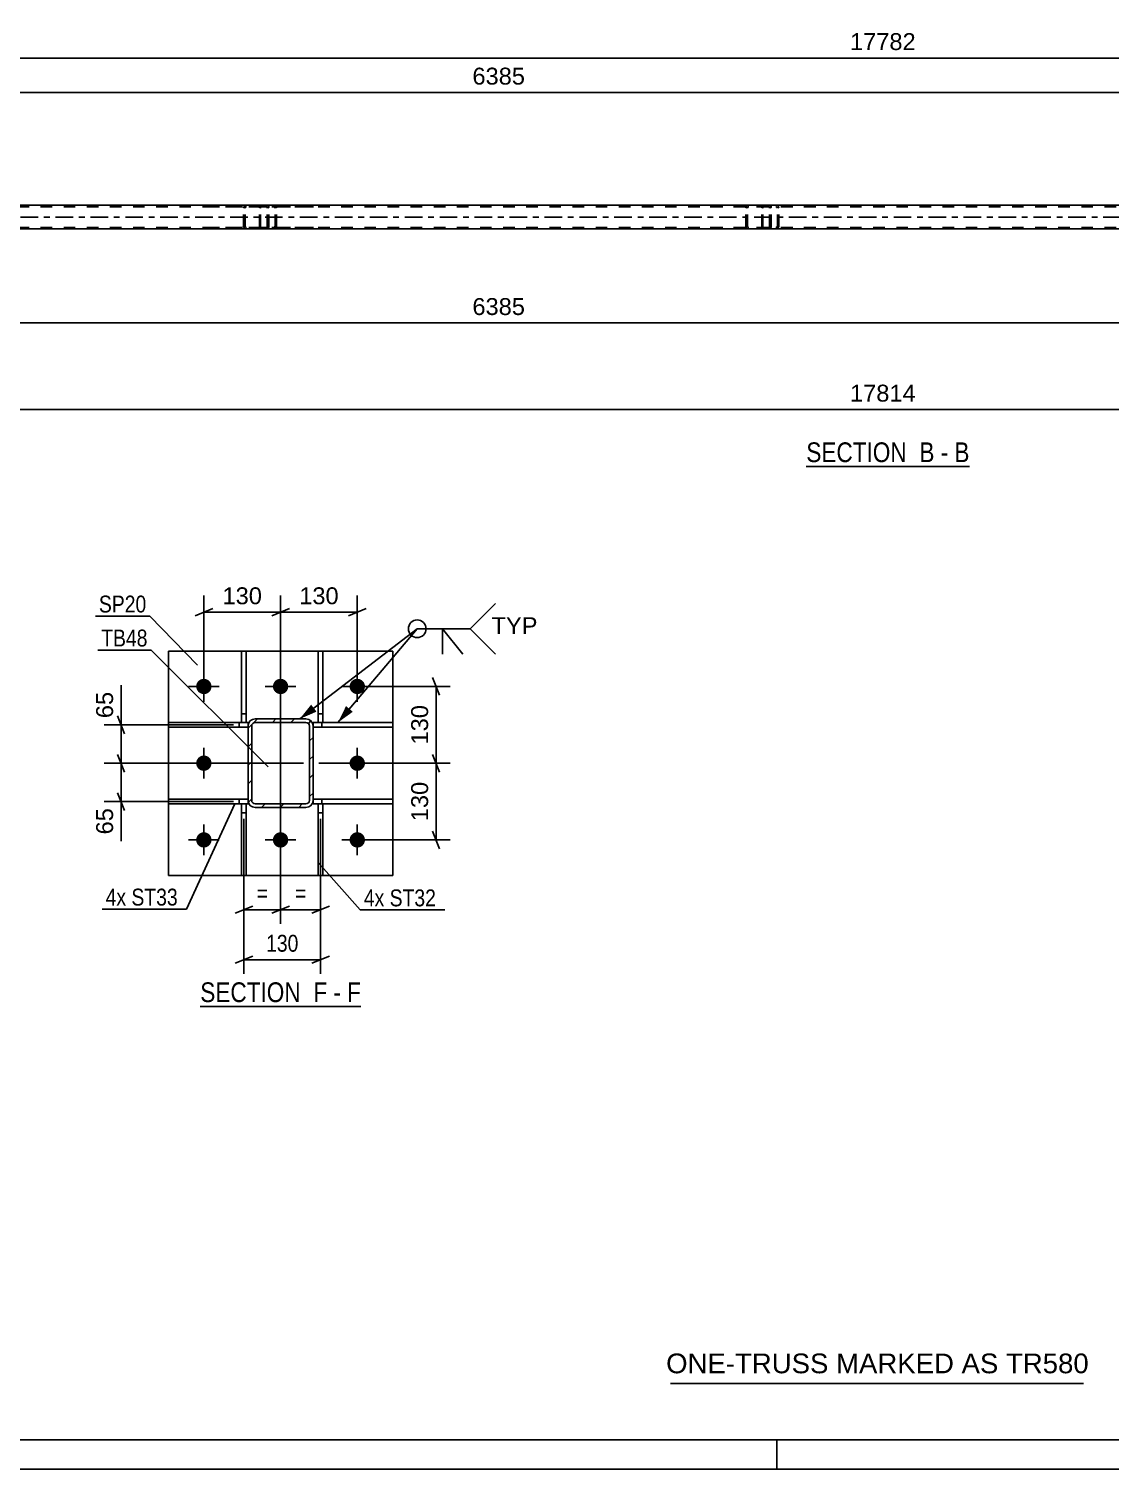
# Model space of a CAD drawing. Header units: millimetres. Extents: x -57 to 784, y -422 to 172.
# Drawn here: x 237.1 to 420.4, y -422.4 to -178.3 of the extents above; entities that cross this region are included whole.
import ezdxf

# ---------------------------------------------------------------- set-up
doc = ezdxf.new("R2010")
doc.units = ezdxf.units.MM
doc.linetypes.add('DXK_LINE_DOT2', pattern=[3.9198, 1.9599, -1.9599])
doc.linetypes.add('DXK_LINE_DOT3', pattern=[5.9187, 2.979, -0.9799, 0.9799, -0.9799])
doc.styles.add('Arial', font='ARIAL.TTF', dxfattribs={"height": 0.2})
doc.styles.add('Arial Narrow', font='ARIALN.TTF', dxfattribs={"height": 0.2})

# ---------------------------------------------------------------- blocks, each defined once
blk = doc.blocks.new('Unknown-122572029-50 - 1232')
at = {"color": 6, "linetype": 'Continuous'}
blk.add_line((266.18, -343.97), (293.4, -343.97), dxfattribs=at)
at = {"color": 0, "linetype": 'Continuous'}
blk.add_wipeout([(284.29, -343.22), (284.29, -339.72), (266.18, -339.72), (266.18, -343.22)], dxfattribs=at)
at = {"color": 7, "linetype": 'Continuous', "style": 'Arial Narrow'}
blk.add_text('SECTION ', height=3.34, dxfattribs=at).set_placement((266.18, -343.22))
at = {"color": 0, "linetype": 'Continuous'}
blk.add_wipeout([(287.68, -343.22), (287.68, -339.72), (285.34, -339.72), (285.34, -343.22)], dxfattribs=at)
blk.add_wipeout([(290.01, -343.22), (290.01, -339.72), (288.73, -339.72), (288.73, -343.22)], dxfattribs=at)
at = {"color": 7, "linetype": 'Continuous', "style": 'Arial Narrow'}
for s, p in [('F', (285.34, -343.22)), ('-', (288.73, -343.22))]:
    blk.add_text(s, height=3.34, dxfattribs=at).set_placement(p)
at = {"color": 0, "linetype": 'Continuous'}
blk.add_wipeout([(293.4, -343.22), (293.4, -339.72), (291.06, -339.72), (291.06, -343.22)], dxfattribs=at)
at = {"color": 7, "linetype": 'Continuous', "style": 'Arial Narrow'}
blk.add_text('F', height=3.34, dxfattribs=at).set_placement((291.06, -343.22))
blk = doc.blocks.new('Unknown-122572029-1115')
at = {"color": 5, "linetype": 'Continuous'}
for p, q in [((-52.11, -417.36), (778.89, -417.36)), ((363.89, -422.36), (363.89, -417.36)), ((-57.11, -422.36), (783.89, -422.36))]:
    blk.add_line(p, q, dxfattribs=at)
blk = doc.blocks.new('Unknown-122572029-17 - 2690')
at = {"color": 6, "linetype": 'Continuous'}
blk.add_line((368.89, -252.49), (396.54, -252.49), dxfattribs=at)
at = {"color": 0, "linetype": 'Continuous'}
blk.add_wipeout([(387, -251.74), (387, -248.24), (368.89, -248.24), (368.89, -251.74)], dxfattribs=at)
at = {"color": 7, "linetype": 'Continuous', "style": 'Arial Narrow'}
blk.add_text('SECTION ', height=3.34, dxfattribs=at).set_placement((368.89, -251.74))
at = {"color": 0, "linetype": 'Continuous'}
blk.add_wipeout([(390.61, -251.74), (390.61, -248.24), (388.05, -248.24), (388.05, -251.74)], dxfattribs=at)
at = {"color": 7, "linetype": 'Continuous', "style": 'Arial Narrow'}
blk.add_text('B', height=3.34, dxfattribs=at).set_placement((388.05, -251.74))
at = {"color": 0, "linetype": 'Continuous'}
blk.add_wipeout([(392.93, -251.74), (392.93, -248.24), (391.66, -248.24), (391.66, -251.74)], dxfattribs=at)
at = {"color": 7, "linetype": 'Continuous', "style": 'Arial Narrow'}
blk.add_text('-', height=3.34, dxfattribs=at).set_placement((391.66, -251.74))
at = {"color": 0, "linetype": 'Continuous'}
blk.add_wipeout([(396.54, -251.74), (396.54, -248.24), (393.98, -248.24), (393.98, -251.74)], dxfattribs=at)
at = {"color": 7, "linetype": 'Continuous', "style": 'Arial Narrow'}
blk.add_text('B', height=3.34, dxfattribs=at).set_placement((393.98, -251.74))
blk = doc.blocks.new('Part-122572029-1413 - 1232')
at = {"color": 2, "linetype": 'Continuous'}
for p, q in [((298.79, -308.85), (285.29, -308.85)), ((285.29, -309.65), (285.29, -309.04)), ((298.79, -309.65), (285.29, -309.65)), ((298.79, -308.85), (298.79, -309.65))]:
    blk.add_line(p, q, dxfattribs=at)
at = {"color": 7, "linetype": 'DXK_LINE_DOT2'}
for p, q in [((285.29, -309.04), (285.29, -308.85)), ((286.79, -309.65), (286.79, -308.85))]:
    blk.add_line(p, q, dxfattribs=at)
blk = doc.blocks.new('Part-122572029-1462 - 1232')
at = {"color": 2, "linetype": 'Continuous'}
for p, q in [((273.17, -321.75), (273.17, -309.66)), ((273.17, -309.66), (273.97, -309.66)), ((273.97, -309.66), (273.97, -321.75)), ((273.97, -321.75), (273.17, -321.75))]:
    blk.add_line(p, q, dxfattribs=at)
at = {"color": 7, "linetype": 'DXK_LINE_DOT2'}
blk.add_line((273.17, -311.16), (273.97, -311.16), dxfattribs=at)
blk = doc.blocks.new('Bolt-122572029-1277 - 1232')
at = {"linetype": 'Continuous'}
for points in [[(268.09, -289.75, -1), (265.49, -289.75, -1)], [(281.09, -289.75, -1), (278.49, -289.75, -1)], [(294.09, -289.75, -1), (291.49, -289.75, -1)], [(268.09, -302.75, -1), (265.49, -302.75, -1)], [(294.09, -302.75, -1), (291.49, -302.75, -1)], [(268.09, -315.75, -1), (265.49, -315.75, -1)], [(281.09, -315.75, -1), (278.49, -315.75, -1)], [(294.09, -315.75, -1), (291.49, -315.75, -1)]]:
    blk.add_hatch(color=1, dxfattribs=at).paths.add_polyline_path(points)
at = {"color": 1, "linetype": 'Continuous'}
for p, q in [((266.79, -287.15), (266.79, -292.35)), ((279.79, -287.15), (279.79, -292.35)), ((292.79, -287.15), (292.79, -292.35)), ((264.19, -289.75), (269.39, -289.75)), ((277.19, -289.75), (282.39, -289.75)), ((290.19, -289.75), (295.39, -289.75)), ((266.79, -300.15), (266.79, -305.35)), ((292.79, -300.15), (292.79, -305.35)), ((264.19, -302.75), (269.39, -302.75)), ((290.19, -302.75), (295.39, -302.75)), ((266.79, -313.15), (266.79, -318.35)), ((279.79, -313.15), (279.79, -318.35)), ((292.79, -313.15), (292.79, -318.35)), ((264.19, -315.75), (269.39, -315.75)), ((277.19, -315.75), (282.39, -315.75)), ((290.19, -315.75), (295.39, -315.75))]:
    blk.add_line(p, q, dxfattribs=at)
blk = doc.blocks.new('Part-122572029-1467 - 1232')
at = {"color": 2, "linetype": 'Continuous'}
for p, q in [((286.17, -295.86), (286.17, -283.75)), ((286.17, -283.75), (286.97, -283.75)), ((286.97, -283.75), (286.97, -295.86)), ((286.97, -295.86), (286.17, -295.86))]:
    blk.add_line(p, q, dxfattribs=at)
at = {"color": 7, "linetype": 'DXK_LINE_DOT2'}
blk.add_line((286.17, -294.36), (286.97, -294.36), dxfattribs=at)
blk = doc.blocks.new('Part-122572029-1403 - 1232')
at = {"color": 2, "linetype": 'Continuous'}
for p, q in [((260.79, -308.85), (274.29, -308.85)), ((260.79, -308.85), (260.79, -309.65)), ((274.29, -309.65), (260.79, -309.65)), ((274.29, -309.65), (274.29, -309.05))]:
    blk.add_line(p, q, dxfattribs=at)
at = {"color": 7, "linetype": 'DXK_LINE_DOT2'}
for p, q in [((272.79, -309.65), (272.79, -308.85)), ((274.29, -308.85), (274.29, -309.05))]:
    blk.add_line(p, q, dxfattribs=at)
blk = doc.blocks.new('Part-122572029-1472 - 1232')
at = {"color": 2, "linetype": 'Continuous'}
for p, q in [((273.17, -295.86), (273.17, -283.75)), ((273.17, -283.75), (273.97, -283.75)), ((273.97, -283.75), (273.97, -295.86)), ((273.97, -295.86), (273.17, -295.86))]:
    blk.add_line(p, q, dxfattribs=at)
at = {"color": 7, "linetype": 'DXK_LINE_DOT2'}
blk.add_line((273.17, -294.36), (273.97, -294.36), dxfattribs=at)
blk = doc.blocks.new('Part-122572029-1408 - 1232')
at = {"color": 2, "linetype": 'Continuous'}
for p, q in [((260.79, -296.65), (260.79, -295.85)), ((273.17, -295.85), (260.79, -295.85)), ((274.29, -296.65), (260.79, -296.65)), ((274.29, -295.85), (273.97, -295.85)), ((274.29, -296.45), (274.29, -295.85))]:
    blk.add_line(p, q, dxfattribs=at)
at = {"color": 7, "linetype": 'DXK_LINE_DOT2'}
for p, q in [((272.79, -296.65), (272.79, -295.85)), ((273.97, -295.85), (273.17, -295.85)), ((274.29, -296.45), (274.29, -296.65))]:
    blk.add_line(p, q, dxfattribs=at)
blk = doc.blocks.new('Part-122572029-1384 - 1232')
at = {"color": 2, "linetype": 'Continuous'}
for p, q in [((298.79, -283.75), (260.79, -283.75)), ((260.79, -321.75), (260.79, -283.75)), ((298.79, -283.75), (298.79, -321.75)), ((298.79, -321.75), (260.79, -321.75))]:
    blk.add_line(p, q, dxfattribs=at)
blk = doc.blocks.new('Part-122572029-1418 - 1232')
at = {"color": 2, "linetype": 'Continuous'}
for p, q in [((285.29, -295.85), (285.29, -296.45)), ((286.17, -295.85), (285.29, -295.85)), ((298.79, -296.65), (285.29, -296.65)), ((298.79, -295.85), (286.97, -295.85)), ((298.79, -295.85), (298.79, -296.65))]:
    blk.add_line(p, q, dxfattribs=at)
at = {"color": 7, "linetype": 'DXK_LINE_DOT2'}
for p, q in [((285.29, -296.45), (285.29, -296.65)), ((286.97, -295.85), (286.17, -295.85)), ((286.79, -296.65), (286.79, -295.85))]:
    blk.add_line(p, q, dxfattribs=at)
blk = doc.blocks.new('Part-122572029-1442 - 1232')
at = {"linetype": 'Continuous'}
h = blk.add_hatch(dxfattribs=at)
h.set_pattern_fill('', scale=0.7, style=0, pattern_type=0)
h.set_pattern_definition([(45, (284.938, -295.5994), (-1.57154, 1.57154), [])])
h.paths.add_polyline_path([(285.2, -295.99), (284.94, -295.6), (284.55, -295.34), (284.09, -295.25), (275.49, -295.25), (275.03, -295.34), (274.64, -295.6), (274.38, -295.99), (274.29, -296.45), (274.29, -309.05), (274.38, -309.51), (274.64, -309.9), (275.03, -310.16), (275.49, -310.25), (284.09, -310.25), (284.55, -310.16), (284.94, -309.9), (285.2, -309.51), (285.29, -309.05), (285.29, -296.45)])
h.paths.add_polyline_path([(284.69, -309.05), (284.64, -309.28), (284.51, -309.47), (284.32, -309.6), (284.09, -309.65), (275.49, -309.65), (275.26, -309.6), (275.07, -309.47), (274.94, -309.28), (274.89, -309.05), (274.89, -296.45), (274.94, -296.22), (275.07, -296.02), (275.26, -295.89), (275.49, -295.85), (284.09, -295.85), (284.32, -295.89), (284.51, -296.02), (284.64, -296.22), (284.69, -296.45)])
at = {"color": 7, "linetype": 'DXK_LINE_DOT2'}
for p, q in [((275.03, -295.34), (275.49, -295.25)), ((275.49, -295.25), (284.09, -295.25)), ((284.09, -295.25), (284.55, -295.34)), ((274.29, -296.45), (274.38, -295.99)), ((274.29, -296.45), (274.29, -309.05)), ((274.94, -296.22), (274.89, -296.45)), ((274.89, -309.05), (274.89, -296.45)), ((275.07, -296.02), (274.94, -296.22)), ((275.26, -295.89), (275.07, -296.02)), ((275.49, -295.85), (275.26, -295.89)), ((284.09, -295.85), (275.49, -295.85)), ((284.32, -295.89), (284.09, -295.85)), ((284.51, -296.02), (284.32, -295.89)), ((284.64, -296.22), (284.51, -296.02)), ((284.69, -296.45), (284.64, -296.22)), ((284.69, -309.05), (284.69, -296.45)), ((285.2, -295.99), (285.29, -296.45)), ((285.29, -296.45), (285.29, -309.05)), ((274.38, -309.51), (274.29, -309.05)), ((274.89, -309.05), (274.94, -309.28)), ((274.94, -309.28), (275.07, -309.47)), ((275.07, -309.47), (275.26, -309.6)), ((275.26, -309.6), (275.49, -309.65)), ((275.49, -309.65), (284.09, -309.65)), ((284.09, -309.65), (284.32, -309.6)), ((284.32, -309.6), (284.51, -309.47)), ((284.51, -309.47), (284.64, -309.28)), ((284.64, -309.28), (284.69, -309.05)), ((285.29, -309.05), (285.2, -309.51)), ((275.49, -310.25), (275.03, -310.16)), ((275.49, -310.25), (284.09, -310.25)), ((284.55, -310.16), (284.09, -310.25))]:
    blk.add_line(p, q, dxfattribs=at)
at = {"color": 2, "linetype": 'Continuous'}
for p, q in [((275.49, -295.25), (275.03, -295.34)), ((275.49, -295.25), (284.09, -295.25)), ((284.55, -295.34), (284.09, -295.25)), ((274.38, -295.99), (274.29, -296.45)), ((274.29, -309.05), (274.29, -296.45)), ((274.89, -296.45), (274.94, -296.22)), ((274.89, -309.05), (274.89, -296.45)), ((274.94, -296.22), (275.07, -296.02)), ((275.07, -296.02), (275.26, -295.89)), ((275.26, -295.89), (275.49, -295.85)), ((275.49, -295.85), (284.09, -295.85)), ((284.09, -295.85), (284.32, -295.89)), ((284.32, -295.89), (284.51, -296.02)), ((284.51, -296.02), (284.64, -296.22)), ((284.64, -296.22), (284.69, -296.45)), ((284.69, -309.05), (284.69, -296.45)), ((285.29, -296.45), (285.2, -295.99)), ((285.29, -309.05), (285.29, -296.45)), ((274.29, -309.05), (274.38, -309.51)), ((274.94, -309.28), (274.89, -309.05)), ((275.07, -309.47), (274.94, -309.28)), ((275.26, -309.6), (275.07, -309.47)), ((275.49, -309.65), (275.26, -309.6)), ((275.49, -309.65), (284.09, -309.65)), ((284.32, -309.6), (284.09, -309.65)), ((284.51, -309.47), (284.32, -309.6)), ((284.64, -309.28), (284.51, -309.47)), ((284.69, -309.05), (284.64, -309.28)), ((285.2, -309.51), (285.29, -309.05)), ((275.03, -310.16), (275.49, -310.25)), ((275.49, -310.25), (284.09, -310.25)), ((284.09, -310.25), (284.55, -310.16))]:
    blk.add_line(p, q, dxfattribs=at)
at = {"color": 7, "linetype": 'DXK_LINE_DOT3'}
blk.add_line((279.79, -302.75), (279.79, -302.75), dxfattribs=at)
at = {"color": 7, "linetype": 'DXK_LINE_DOT2'}
for centre, start, end in [((275.49, -296.45), 112.5, 157.5), ((284.09, -296.45), 22.5, 67.5), ((275.49, -309.05), 202.5, 247.5), ((284.09, -309.05), 292.5, 337.5)]:
    blk.add_arc(centre, 1.2, start, end, dxfattribs=at)
at = {"color": 2, "linetype": 'Continuous'}
for centre, start, end in [((275.49, -296.45), 112.5, 157.5), ((284.09, -296.45), 22.5, 67.5), ((275.49, -309.05), 202.5, 247.5), ((284.09, -309.05), 292.5, 337.5)]:
    blk.add_arc(centre, 1.2, start, end, dxfattribs=at)
blk = doc.blocks.new('Part-122572029-1457 - 1232')
at = {"color": 2, "linetype": 'Continuous'}
for p, q in [((286.17, -321.75), (286.17, -309.66)), ((286.17, -309.66), (286.97, -309.66)), ((286.97, -309.66), (286.97, -321.75)), ((286.97, -321.75), (286.17, -321.75))]:
    blk.add_line(p, q, dxfattribs=at)
at = {"color": 7, "linetype": 'DXK_LINE_DOT2'}
blk.add_line((286.17, -311.16), (286.97, -311.16), dxfattribs=at)
blk = doc.blocks.new('Part-122572029-2779 - 2690')
at = {"color": 7, "linetype": 'DXK_LINE_DOT2'}
for p, q in [((362.41, -208.23), (351.27, -208.23)), ((362.41, -208.47), (351.27, -208.47)), ((358.7, -208.53), (358.66, -208.71)), ((358.66, -211.75), (358.66, -208.71)), ((358.92, -208.71), (358.93, -208.62)), ((358.92, -211.75), (358.92, -208.71)), ((358.93, -208.62), (358.99, -208.54)), ((359.17, -208.23), (358.98, -208.27)), ((358.99, -208.54), (359.07, -208.49)), ((359.07, -208.49), (359.17, -208.47)), ((362.6, -208.27), (362.41, -208.23)), ((362.41, -208.47), (362.5, -208.49)), ((362.5, -208.49), (362.59, -208.54)), ((362.59, -208.54), (362.64, -208.62)), ((362.64, -208.62), (362.66, -208.71)), ((362.66, -211.75), (362.66, -208.71)), ((362.92, -208.71), (362.88, -208.53)), ((362.92, -211.75), (362.92, -208.71)), ((362.41, -211.99), (351.27, -211.99)), ((362.41, -212.23), (351.27, -212.23)), ((358.66, -211.75), (358.7, -211.93)), ((358.93, -211.84), (358.92, -211.75)), ((358.99, -211.92), (358.93, -211.84)), ((358.98, -212.19), (359.17, -212.23)), ((359.07, -211.97), (358.99, -211.92)), ((359.17, -211.99), (359.07, -211.97)), ((362.5, -211.97), (362.41, -211.99)), ((362.41, -212.23), (362.6, -212.19)), ((362.59, -211.92), (362.5, -211.97)), ((362.64, -211.84), (362.59, -211.92)), ((362.66, -211.75), (362.64, -211.84)), ((362.88, -211.93), (362.92, -211.75))]:
    blk.add_line(p, q, dxfattribs=at)
for centre, start, end in [((359.15, -208.73), 110.7583, 155.68), ((362.43, -208.73), 24.32, 69.2417), ((359.15, -211.73), 204.32, 249.2417), ((362.43, -211.73), 290.7583, 335.68)]:
    blk.add_arc(centre, 0.496, start, end, dxfattribs=at)
blk = doc.blocks.new('Part-122572029-2722 - 2690')
at = {"color": 7, "linetype": 'DXK_LINE_DOT2'}
for p, q in [((711.45, -208.47), (52.25, -208.47)), ((711.45, -211.99), (52.25, -211.99))]:
    blk.add_line(p, q, dxfattribs=at)
at = {"color": 2, "linetype": 'Continuous'}
for p, q in [((443.65, -208.23), (194.25, -208.23)), ((443.65, -212.23), (194.25, -212.23))]:
    blk.add_line(p, q, dxfattribs=at)
at = {"color": 7, "linetype": 'DXK_LINE_DOT3'}
blk.add_line((52.25, -210.23), (711.45, -210.23), dxfattribs=at)
blk = doc.blocks.new('Part-122572029-2780 - 2690')
at = {"color": 7, "linetype": 'DXK_LINE_DOT2'}
for p, q in [((276.26, -208.53), (276.24, -208.71)), ((276.24, -211.75), (276.24, -208.71)), ((276.31, -208.37), (276.26, -208.53)), ((276.4, -208.27), (276.31, -208.37)), ((276.37, -208.71), (276.38, -208.62)), ((276.37, -211.75), (276.37, -208.71)), ((276.38, -208.62), (276.41, -208.54)), ((276.51, -208.23), (276.4, -208.27)), ((276.41, -208.54), (276.45, -208.49)), ((276.45, -208.49), (276.51, -208.47)), ((285.37, -208.23), (276.51, -208.23)), ((285.37, -208.47), (276.51, -208.47)), ((277.78, -208.47), (277.78, -208.23)), ((278.79, -208.27), (278.6, -208.23)), ((278.6, -208.47), (278.69, -208.49)), ((278.69, -208.49), (278.78, -208.54)), ((278.78, -208.54), (278.83, -208.62)), ((278.83, -208.62), (278.85, -208.71)), ((278.85, -211.75), (278.85, -208.71)), ((279.1, -208.71), (279.06, -208.53)), ((279.1, -211.75), (279.1, -208.71)), ((276.24, -211.75), (276.26, -211.93)), ((276.26, -211.93), (276.31, -212.09)), ((276.31, -212.09), (276.4, -212.19)), ((276.38, -211.84), (276.37, -211.75)), ((276.41, -211.92), (276.38, -211.84)), ((276.4, -212.19), (276.51, -212.23)), ((276.45, -211.97), (276.41, -211.92)), ((276.51, -211.99), (276.45, -211.97)), ((285.37, -211.99), (276.51, -211.99)), ((285.37, -212.23), (276.51, -212.23)), ((277.78, -212.19), (277.78, -211.99)), ((277.78, -212.23), (277.78, -212.19)), ((278.69, -211.97), (278.6, -211.99)), ((278.6, -212.23), (278.79, -212.19)), ((278.78, -211.92), (278.69, -211.97)), ((278.83, -211.84), (278.78, -211.92)), ((278.85, -211.75), (278.83, -211.84)), ((279.06, -211.93), (279.1, -211.75))]:
    blk.add_line(p, q, dxfattribs=at)
for centre, start, end in [((278.61, -208.72), 23.8494, 68.8059), ((278.61, -211.73), 291.1941, 336.1506)]:
    blk.add_arc(centre, 0.492, start, end, dxfattribs=at)
blk = doc.blocks.new('Part-122572029-2962 - 2690')
at = {"color": 7, "linetype": 'DXK_LINE_DOT2'}
for p, q in [((361.39, -208.53), (361.37, -208.71)), ((361.37, -211.75), (361.37, -208.71)), ((361.45, -208.37), (361.39, -208.53)), ((361.54, -208.27), (361.45, -208.37)), ((361.51, -208.71), (361.52, -208.62)), ((361.51, -211.75), (361.51, -208.71)), ((361.52, -208.62), (361.54, -208.54)), ((361.64, -208.23), (361.54, -208.27)), ((361.54, -208.54), (361.59, -208.49)), ((361.59, -208.49), (361.64, -208.47)), ((370.5, -208.23), (361.64, -208.23)), ((370.5, -208.47), (361.64, -208.47)), ((362.92, -208.47), (362.92, -208.23)), ((363.92, -208.27), (363.73, -208.23)), ((363.73, -208.47), (363.83, -208.49)), ((363.83, -208.49), (363.91, -208.54)), ((363.91, -208.54), (363.96, -208.62)), ((363.96, -208.62), (363.98, -208.71)), ((363.98, -211.75), (363.98, -208.71)), ((364.23, -208.71), (364.2, -208.53)), ((364.23, -211.75), (364.23, -208.71)), ((361.37, -211.75), (361.39, -211.93)), ((361.39, -211.93), (361.45, -212.09)), ((361.45, -212.09), (361.54, -212.19)), ((361.52, -211.84), (361.51, -211.75)), ((361.54, -211.92), (361.52, -211.84)), ((361.59, -211.97), (361.54, -211.92)), ((361.54, -212.19), (361.64, -212.23)), ((361.64, -211.99), (361.59, -211.97)), ((370.5, -211.99), (361.64, -211.99)), ((370.5, -212.23), (361.64, -212.23)), ((362.92, -212.19), (362.92, -211.99)), ((362.92, -212.23), (362.92, -212.19)), ((363.83, -211.97), (363.73, -211.99)), ((363.73, -212.23), (363.92, -212.19)), ((363.91, -211.92), (363.83, -211.97)), ((363.96, -211.84), (363.91, -211.92)), ((363.98, -211.75), (363.96, -211.84)), ((364.2, -211.93), (364.23, -211.75))]:
    blk.add_line(p, q, dxfattribs=at)
for centre, start, end in [((363.75, -208.72), 23.8494, 68.8059), ((363.75, -211.73), 291.1941, 336.1506)]:
    blk.add_arc(centre, 0.492, start, end, dxfattribs=at)
blk = doc.blocks.new('Part-122572029-2966 - 2690')
at = {"color": 7, "linetype": 'DXK_LINE_DOT2'}
for p, q in [((277.27, -208.23), (266.13, -208.23)), ((277.27, -208.47), (266.13, -208.47)), ((273.56, -208.53), (273.53, -208.71)), ((273.53, -211.75), (273.53, -208.71)), ((273.78, -208.71), (273.8, -208.62)), ((273.78, -211.75), (273.78, -208.71)), ((273.8, -208.62), (273.86, -208.54)), ((274.04, -208.23), (273.84, -208.27)), ((273.86, -208.54), (273.94, -208.49)), ((273.94, -208.49), (274.04, -208.47)), ((277.47, -208.27), (277.27, -208.23)), ((277.27, -208.47), (277.37, -208.49)), ((277.37, -208.49), (277.45, -208.54)), ((277.45, -208.54), (277.51, -208.62)), ((277.51, -208.62), (277.53, -208.71)), ((277.53, -211.75), (277.53, -208.71)), ((277.78, -208.71), (277.74, -208.53)), ((277.78, -211.75), (277.78, -208.71)), ((277.27, -211.99), (266.13, -211.99)), ((277.27, -212.23), (266.13, -212.23)), ((273.53, -211.75), (273.56, -211.93)), ((273.8, -211.84), (273.78, -211.75)), ((273.86, -211.92), (273.8, -211.84)), ((273.84, -212.19), (274.04, -212.23)), ((273.94, -211.97), (273.86, -211.92)), ((274.04, -211.99), (273.94, -211.97)), ((277.37, -211.97), (277.27, -211.99)), ((277.27, -212.23), (277.47, -212.19)), ((277.45, -211.92), (277.37, -211.97)), ((277.51, -211.84), (277.45, -211.92)), ((277.53, -211.75), (277.51, -211.84)), ((277.74, -211.93), (277.78, -211.75))]:
    blk.add_line(p, q, dxfattribs=at)
for centre, start, end in [((274.02, -208.73), 110.7583, 155.68), ((277.29, -208.73), 24.32, 69.2417), ((274.02, -211.73), 204.32, 249.2417), ((277.29, -211.73), 290.7583, 335.68)]:
    blk.add_arc(centre, 0.496, start, end, dxfattribs=at)
blk = doc.blocks.new('StraightDimension-122572029-1520 - 1232')
at = {"color": 7, "linetype": 'Continuous'}
for p, q in [((279.79, -303.75), (279.79, -329.97)), ((273.57, -312.16), (273.57, -329.97)), ((272.07, -328.17), (275.07, -326.97)), ((281.29, -326.97), (278.29, -328.17)), ((273.57, -327.57), (279.79, -327.57))]:
    blk.add_line(p, q, dxfattribs=at)
at = {"color": 0}
blk.add_wipeout([(278.24, -326.82), (278.24, -322.62), (275.12, -322.62), (275.12, -326.82)], dxfattribs=at)
at = {"color": 3, "style": 'Arial Narrow'}
blk.add_text('=', height=2.86, dxfattribs=at).set_placement((275.72, -326.22))
blk = doc.blocks.new('StraightDimension-122572029-1498 - 1232')
at = {"color": 7, "linetype": 'Continuous'}
for p, q in [((279.79, -303.75), (279.79, -329.97)), ((286.57, -312.16), (286.57, -329.97)), ((278.29, -328.17), (281.29, -326.97)), ((288.07, -326.97), (285.07, -328.17)), ((279.79, -327.57), (286.57, -327.57))]:
    blk.add_line(p, q, dxfattribs=at)
at = {"color": 0}
blk.add_wipeout([(284.74, -326.82), (284.74, -322.62), (281.62, -322.62), (281.62, -326.82)], dxfattribs=at)
at = {"color": 3, "style": 'Arial Narrow'}
blk.add_text('=', height=2.86, dxfattribs=at).set_placement((282.22, -326.22))
blk = doc.blocks.new('StraightDimension-122572029-1533 - 1232')
at = {"color": 7, "linetype": 'Continuous'}
for p, q in [((273.57, -312.16), (273.57, -338.44)), ((286.57, -312.16), (286.57, -338.44)), ((275.07, -335.44), (272.07, -336.64)), ((273.57, -336.04), (286.57, -336.04)), ((285.07, -336.64), (288.07, -335.44))]:
    blk.add_line(p, q, dxfattribs=at)
at = {"color": 0}
blk.add_wipeout([(283.42, -335.29), (283.42, -331.09), (276.73, -331.09), (276.73, -335.29)], dxfattribs=at)
at = {"color": 3, "style": 'Arial Narrow'}
blk.add_text('130', height=2.863, dxfattribs=at).set_placement((277.33, -334.69))
blk = doc.blocks.new('StraightDimension-122572029-1538 - 1232')
at = {"color": 7, "linetype": 'Continuous'}
for p, q in [((252.15, -301.25), (253.35, -304.25)), ((283.69, -302.75), (249.9, -302.75)), ((252.75, -309.25), (252.75, -302.75)), ((271.79, -309.25), (249.9, -309.25)), ((253.35, -310.75), (252.15, -307.75))]:
    blk.add_line(p, q, dxfattribs=at)
at = {"color": 0}
blk.add_wipeout([(252, -309.77), (247.8, -309.77), (247.8, -315.42), (252, -315.42)], dxfattribs=at)
at = {"color": 7, "linetype": 'Continuous'}
blk.add_line((252.75, -309.25), (252.75, -315.94), dxfattribs=at)
blk.add_line((252.75, -309.25), (252.75, -315.94), dxfattribs=at)
at = {"color": 3, "style": 'Arial'}
blk.add_text('65', height=2.865, rotation=90.0002, dxfattribs=at).set_placement((251.4, -314.82))
blk = doc.blocks.new('StraightDimension-122572029-1549 - 1232')
at = {"color": 7, "linetype": 'Continuous'}
for p, q in [((252.15, -294.75), (253.35, -297.75)), ((271.79, -296.25), (249.9, -296.25)), ((252.75, -302.75), (252.75, -296.25)), ((253.35, -304.25), (252.15, -301.25)), ((283.69, -302.75), (249.9, -302.75))]:
    blk.add_line(p, q, dxfattribs=at)
at = {"color": 0}
blk.add_wipeout([(252, -290.07), (247.8, -290.07), (247.8, -295.72), (252, -295.72)], dxfattribs=at)
at = {"color": 7, "linetype": 'Continuous'}
blk.add_line((252.75, -296.25), (252.75, -289.55), dxfattribs=at)
blk.add_line((252.75, -296.25), (252.75, -289.55), dxfattribs=at)
at = {"color": 3, "style": 'Arial'}
blk.add_text('65', height=2.865, rotation=90.0002, dxfattribs=at).set_placement((251.4, -295.12))
blk = doc.blocks.new('StraightDimension-122572029-1558 - 1232')
at = {"color": 7, "linetype": 'Continuous'}
for p, q in [((266.79, -288.75), (266.79, -274.32)), ((279.79, -308.65), (279.79, -274.32)), ((268.29, -276.57), (265.29, -277.77)), ((266.79, -277.17), (279.79, -277.17)), ((278.29, -277.77), (281.29, -276.57))]:
    blk.add_line(p, q, dxfattribs=at)
at = {"color": 0}
blk.add_wipeout([(277.22, -276.42), (277.22, -272.22), (269.35, -272.22), (269.35, -276.42)], dxfattribs=at)
at = {"color": 3, "style": 'Arial'}
blk.add_text('130', height=2.865, dxfattribs=at).set_placement((269.95, -275.82))
blk = doc.blocks.new('StraightDimension-122572029-1572 - 1232')
at = {"color": 7, "linetype": 'Continuous'}
for p, q in [((279.79, -308.65), (279.79, -274.32)), ((292.79, -288.75), (292.79, -274.32)), ((281.29, -276.57), (278.29, -277.77)), ((279.79, -277.17), (292.79, -277.17)), ((291.29, -277.77), (294.29, -276.57))]:
    blk.add_line(p, q, dxfattribs=at)
at = {"color": 0}
blk.add_wipeout([(290.22, -276.42), (290.22, -272.22), (282.35, -272.22), (282.35, -276.42)], dxfattribs=at)
at = {"color": 3, "style": 'Arial'}
blk.add_text('130', height=2.865, dxfattribs=at).set_placement((282.95, -275.82))
blk = doc.blocks.new('StraightDimension-122572029-1586 - 1232')
at = {"color": 7, "linetype": 'Continuous'}
for p, q in [((293.79, -289.75), (308.54, -289.75)), ((306.74, -291.25), (305.54, -288.25)), ((306.14, -302.75), (306.14, -289.75)), ((305.54, -301.25), (306.74, -304.25)), ((286.29, -302.75), (308.54, -302.75))]:
    blk.add_line(p, q, dxfattribs=at)
at = {"color": 0}
blk.add_wipeout([(305.39, -292.31), (301.19, -292.31), (301.19, -300.18), (305.39, -300.18)], dxfattribs=at)
at = {"color": 3, "style": 'Arial'}
blk.add_text('130', height=2.865, rotation=90.0002, dxfattribs=at).set_placement((304.79, -299.58))
blk = doc.blocks.new('StraightDimension-122572029-1596 - 1232')
at = {"color": 7, "linetype": 'Continuous'}
for p, q in [((306.74, -304.25), (305.54, -301.25)), ((286.29, -302.75), (308.54, -302.75)), ((306.14, -315.75), (306.14, -302.75)), ((305.54, -314.25), (306.74, -317.25)), ((293.79, -315.75), (308.54, -315.75))]:
    blk.add_line(p, q, dxfattribs=at)
at = {"color": 0}
blk.add_wipeout([(305.39, -305.31), (301.19, -305.31), (301.19, -313.18), (305.39, -313.18)], dxfattribs=at)
at = {"color": 3, "style": 'Arial'}
blk.add_text('130', height=2.865, rotation=90.0002, dxfattribs=at).set_placement((304.79, -312.58))
blk = doc.blocks.new('StraightDimension-122572029-3099 - 2690')
at = {"color": 7, "linetype": 'Continuous'}
for p, q in [((189.05, -213.63), (189.05, -238.36)), ((444.45, -213.63), (444.45, -240.58)), ((190.55, -227.57), (187.55, -228.77)), ((189.05, -228.17), (444.45, -228.17)), ((442.95, -228.77), (445.95, -227.57))]:
    blk.add_line(p, q, dxfattribs=at)
at = {"color": 0}
blk.add_wipeout([(321.8, -227.42), (321.8, -223.22), (311.7, -223.22), (311.7, -227.42)], dxfattribs=at)
at = {"color": 0, "linetype": 'Continuous'}
blk.add_wipeout([(443.85, -228.87), (439.65, -228.87), (439.65, -241.18), (443.85, -241.18)], dxfattribs=at)
at = {"color": 3, "style": 'Arial'}
blk.add_text('6385', height=2.865, dxfattribs=at).set_placement((312.3, -226.82))
at = {"color": 3, "linetype": 'Continuous', "style": 'Arial'}
blk.add_text('10167', height=2.865, rotation=90.0002, dxfattribs=at).set_placement((443.25, -240.58))
blk = doc.blocks.new('StraightDimension-122572029-2988 - 2690')
at = {"color": 7, "linetype": 'Continuous'}
blk.add_line((42.99, -242.84), (720.71, -242.84), dxfattribs=at)
at = {"color": 0}
blk.add_wipeout([(388.01, -242.09), (388.01, -237.89), (375.69, -237.89), (375.69, -242.09)], dxfattribs=at)
at = {"color": 3, "style": 'Arial'}
blk.add_text('17814', height=2.865, dxfattribs=at).set_placement((376.29, -241.49))
blk = doc.blocks.new('StraightDimension-122572029-3007 - 2690')
at = {"color": 7, "linetype": 'Continuous'}
blk.add_line((43.63, -183.28), (720.07, -183.28), dxfattribs=at)
at = {"color": 0}
blk.add_wipeout([(388.01, -182.53), (388.01, -178.33), (375.69, -178.33), (375.69, -182.53)], dxfattribs=at)
at = {"color": 3, "style": 'Arial'}
blk.add_text('17782', height=2.865, dxfattribs=at).set_placement((376.29, -181.93))
blk = doc.blocks.new('StraightDimension-122572029-3068 - 2690')
at = {"color": 7, "linetype": 'Continuous'}
for p, q in [((189.05, -206.83), (189.05, -186.28)), ((444.45, -206.83), (444.45, -186.28)), ((190.55, -188.53), (187.55, -189.73)), ((189.05, -189.13), (444.45, -189.13)), ((442.95, -189.73), (445.95, -188.53))]:
    blk.add_line(p, q, dxfattribs=at)
at = {"color": 0}
blk.add_wipeout([(321.8, -188.38), (321.8, -184.18), (311.7, -184.18), (311.7, -188.38)], dxfattribs=at)
at = {"color": 3, "style": 'Arial'}
blk.add_text('6385', height=2.865, dxfattribs=at).set_placement((312.3, -187.78))
blk = doc.blocks.new('Mark-122572029-1438 - 1232')
at = {"color": 0}
blk.add_wipeout([(257.25, -282.98), (257.25, -279.98), (249.39, -279.98), (249.39, -282.98)], dxfattribs=at)
blk.add_wipeout([(257.25, -282.98), (257.25, -279.98), (249.39, -279.98), (249.39, -282.98)], dxfattribs=at)
at = {"color": 30, "linetype": 'Continuous'}
for p in [(248.79, -283.58), (277.68, -303.34)]:
    blk.add_line(p, (257.85, -283.58), dxfattribs=at)
at = {"color": 3, "style": 'Arial Narrow'}
blk.add_text('TB48', height=2.863, dxfattribs=at).set_placement((249.39, -282.98))
blk = doc.blocks.new('WeldMark-122572029-1606 - 1232')
at = {"linetype": 'Continuous'}
for points in [[(285.88, -294.02), (283.04, -295.25), (284.97, -292.83)], [(292.03, -294.04), (289.52, -295.85), (290.88, -293.07)]]:
    blk.add_hatch(color=30, dxfattribs=at).paths.add_polyline_path(points)
at = {"color": 30, "linetype": 'Continuous'}
for p, q in [((283.04, -295.25), (302.94, -279.98)), ((289.52, -295.85), (302.94, -279.98)), ((302.94, -279.98), (311.94, -279.98))]:
    blk.add_line(p, q, dxfattribs=at)
at = {"color": 3, "linetype": 'Continuous'}
for q in [(310.66, -284.27), (307.23, -284.27)]:
    blk.add_line((307.23, -279.98), q, dxfattribs=at)
for start, end in [(90, 270), (270, 90)]:
    blk.add_arc((302.94, -279.98), 1.5, start, end, dxfattribs=at)
at = {"color": 0, "linetype": 'Continuous'}
blk.add_wipeout([(323.32, -280.88), (323.32, -277.88), (315.54, -277.88), (315.54, -280.88)], dxfattribs=at)
blk.add_wipeout([(323.32, -280.88), (323.32, -277.88), (315.54, -277.88), (315.54, -280.88)], dxfattribs=at)
at = {"color": 3, "linetype": 'Continuous'}
for q in [(316.23, -275.7), (316.23, -284.27)]:
    blk.add_line((311.94, -279.98), q, dxfattribs=at)
at = {"color": 3, "linetype": 'Continuous', "style": 'Arial'}
blk.add_text('TYP', height=2.865, dxfattribs=at).set_placement((315.54, -280.88))
blk = doc.blocks.new('Mark-122572029-1379 - 1232')
at = {"color": 0}
blk.add_wipeout([(257.04, -277.22), (257.04, -274.22), (249, -274.22), (249, -277.22)], dxfattribs=at)
blk.add_wipeout([(257.04, -277.22), (257.04, -274.22), (249, -274.22), (249, -277.22)], dxfattribs=at)
at = {"color": 30, "linetype": 'Continuous'}
for p in [(248.4, -277.82), (265.73, -286.14)]:
    blk.add_line(p, (257.64, -277.82), dxfattribs=at)
at = {"color": 3, "style": 'Arial Narrow'}
blk.add_text('SP20', height=2.863, dxfattribs=at).set_placement((249, -277.22))
blk = doc.blocks.new('MarkSet-122572029-1658 - 1232')
at = {"color": 30, "linetype": 'Continuous'}
blk.add_line((272.03, -309.65), (263.87, -327.47), dxfattribs=at)
at = {"color": 0}
blk.add_wipeout([(253.61, -326.87), (253.61, -323.87), (250.14, -323.87), (250.14, -326.87)], dxfattribs=at)
blk.add_wipeout([(253.61, -326.87), (253.61, -323.87), (250.14, -323.87), (250.14, -326.87)], dxfattribs=at)
blk.add_wipeout([(262.37, -326.87), (262.37, -323.87), (254.51, -323.87), (254.51, -326.87)], dxfattribs=at)
blk.add_wipeout([(262.37, -326.87), (262.37, -323.87), (254.51, -323.87), (254.51, -326.87)], dxfattribs=at)
at = {"color": 30, "linetype": 'Continuous'}
blk.add_line((249.54, -327.47), (263.87, -327.47), dxfattribs=at)
at = {"color": 3, "style": 'Arial Narrow'}
for s, p in [('4x', (250.14, -326.87)), ('ST33', (254.51, -326.87))]:
    blk.add_text(s, height=2.863, dxfattribs=at).set_placement(p)
blk = doc.blocks.new('MarkSet-122572029-1688 - 1232')
at = {"color": 0}
blk.add_wipeout([(297.37, -327), (297.37, -324), (293.9, -324), (293.9, -327)], dxfattribs=at)
blk.add_wipeout([(297.37, -327), (297.37, -324), (293.9, -324), (293.9, -327)], dxfattribs=at)
at = {"color": 30, "linetype": 'Continuous'}
blk.add_line((286.17, -319.57), (293.3, -327.6), dxfattribs=at)
at = {"color": 0}
blk.add_wipeout([(306.12, -327), (306.12, -324), (298.27, -324), (298.27, -327)], dxfattribs=at)
blk.add_wipeout([(306.12, -327), (306.12, -324), (298.27, -324), (298.27, -327)], dxfattribs=at)
at = {"color": 30, "linetype": 'Continuous'}
blk.add_line((293.3, -327.6), (307.62, -327.6), dxfattribs=at)
at = {"color": 3, "style": 'Arial Narrow'}
for s, p in [('4x', (293.9, -327)), ('ST32', (298.27, -327))]:
    blk.add_text(s, height=2.863, dxfattribs=at).set_placement(p)
blk = doc.blocks.new('Unknown-122572029-17393')
at = {"color": 7, "linetype": 'Continuous'}
blk.add_line((345.89, -407.86), (415.89, -407.86), dxfattribs=at)
at = {"color": 7, "style": 'Arial'}
blk.add_text('ONE-TRUSS MARKED AS TR580', height=3.3428, dxfattribs=at).set_placement((345.13, -406.11))

msp = doc.modelspace()

# ---------------------------------------------------------------- block references
for name in ['Part-122572029-2722 - 2690', 'Part-122572029-2966 - 2690', 'Part-122572029-2780 - 2690', 'Part-122572029-2779 - 2690', 'Part-122572029-2962 - 2690', 'Part-122572029-1384 - 1232', 'Part-122572029-1472 - 1232', 'Part-122572029-1467 - 1232', 'Bolt-122572029-1277 - 1232', 'Part-122572029-1442 - 1232', 'Part-122572029-1408 - 1232', 'Part-122572029-1418 - 1232', 'Part-122572029-1403 - 1232', 'Part-122572029-1462 - 1232', 'Part-122572029-1413 - 1232', 'Part-122572029-1457 - 1232', 'Unknown-122572029-50 - 1232', 'Unknown-122572029-17393']:
    msp.add_blockref(name, (0, 0))

# ---------------------------------------------------------------- next in the draw order: block references
msp.add_blockref('Unknown-122572029-1115', (0, 0))

# ---------------------------------------------------------------- next in the draw order: block references
for name in ['StraightDimension-122572029-3007 - 2690', 'StraightDimension-122572029-3099 - 2690', 'Unknown-122572029-17 - 2690', 'StraightDimension-122572029-1520 - 1232']:
    msp.add_blockref(name, (0, 0))

# ---------------------------------------------------------------- next in the draw order: block references
for name in ['StraightDimension-122572029-3068 - 2690', 'StraightDimension-122572029-2988 - 2690', 'StraightDimension-122572029-1498 - 1232']:
    msp.add_blockref(name, (0, 0))

# ---------------------------------------------------------------- next in the draw order: block references
msp.add_blockref('StraightDimension-122572029-1533 - 1232', (0, 0))

# ---------------------------------------------------------------- next in the draw order: block references
for name in ['StraightDimension-122572029-1538 - 1232', 'MarkSet-122572029-1688 - 1232']:
    msp.add_blockref(name, (0, 0))

# ---------------------------------------------------------------- next in the draw order: block references
msp.add_blockref('StraightDimension-122572029-1549 - 1232', (0, 0))

# ---------------------------------------------------------------- next in the draw order: block references
msp.add_blockref('StraightDimension-122572029-1558 - 1232', (0, 0))

# ---------------------------------------------------------------- next in the draw order: block references
for name in ['StraightDimension-122572029-1572 - 1232', 'MarkSet-122572029-1658 - 1232']:
    msp.add_blockref(name, (0, 0))

# ---------------------------------------------------------------- next in the draw order: block references
for name in ['Mark-122572029-1438 - 1232', 'StraightDimension-122572029-1586 - 1232']:
    msp.add_blockref(name, (0, 0))

# ---------------------------------------------------------------- next in the draw order: block references
for name in ['Mark-122572029-1379 - 1232', 'WeldMark-122572029-1606 - 1232', 'StraightDimension-122572029-1596 - 1232']:
    msp.add_blockref(name, (0, 0))

doc.saveas('drawing.dxf')
